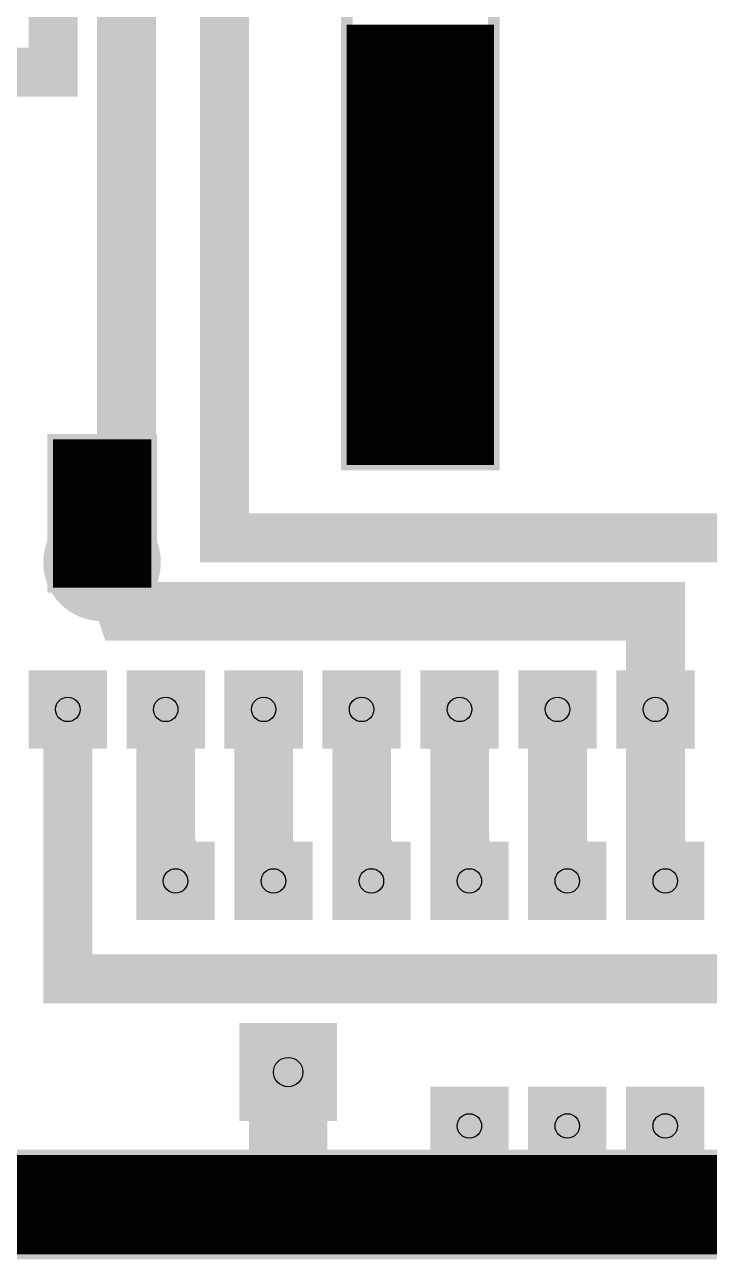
# Model space of a CAD drawing. Extents: x -1.81 to 0.88, y -1.38 to 1.44.
# Drawn here: x -0.679 to 0.02, y -1.378 to -0.118 of the extents above; entities that cross this region are included whole.
import ezdxf

# ---------------------------------------------------------------- set-up
doc = ezdxf.new("R2010")
doc.units = 0
doc.layers.get('0').update_dxf_attribs({"linetype": 'CONTINUOUS'})

# ---------------------------------------------------------------- blocks, each defined once
blk = doc.blocks.new('RPAD')
blk.add_trace([(-0.5, -0.5), (-0.5, 0.5), (0.5, -0.5), (0.5, 0.5)])
blk = doc.blocks.new('EPAD')
at = {"const_width": 0.5}
blk.add_lwpolyline([(-0.25, 0, 1), (0.25, 0, 1)], format="xyb", close=True, dxfattribs=at)

msp = doc.modelspace()

# ---------------------------------------------------------------- linework, layer by layer
for points, const_width in [([(0.375, -0.692), (0.175, -0.692), (0.125, -0.642), (-0.475, -0.642), (-0.475, -0.492), (-0.475, -0.467), (-0.475, 0.757), (-0.475, 0.857), (-0.475, 0.919), (-0.412, 0.919), (-0.375, 0.919), (-0.325, 0.919), (0.125, 0.919), (0.212, 1.007), (0.425, 1.007), (0.425, 1.032), (0.425, 1.107)], 0.05), ([(-0.35, -0.567), (-0.35, 0.832), (-0.2, 0.832), (-0.2, -0.567), (-0.35, -0.567)], 0.012), ([(-0.775, 0.457), (-0.6, 0.457), (-0.575, 0.457), (-0.575, -0.367), (-0.575, -0.542), (-0.575, -0.567), (-0.6, -0.642), (-0.575, -0.717), (-0.035, -0.717), (-0.035, -0.817)], 0.06), ([(-0.975, -0.167), (-0.875, -0.167), (-0.825, -0.167), (-0.65, -0.167), (-0.65, 0.103), (-0.675, 0.103)], 0.05), ([(-0.65, -0.692), (-0.65, -0.542), (-0.55, -0.542), (-0.55, -0.692), (-0.65, -0.692)], 0.012), ([(-0.6, -0.667), (-0.6, -0.667)], 0.05), ([(-0.635, -0.817), (-0.635, -0.857), (-0.635, -1.092), (0.275, -1.092), (0.4, -1.092), (0.475, -1.092), (0.575, -1.092)], 0.05), ([(-0.535, -0.817), (-0.535, -0.952), (-0.525, -0.992)], 0.06), ([(-0.435, -0.817), (-0.435, -0.952), (-0.425, -0.992)], 0.06), ([(-0.335, -0.817), (-0.335, -0.952), (-0.325, -0.992)], 0.06), ([(-0.235, -0.817), (-0.235, -0.952), (-0.225, -0.992)], 0.06), ([(-0.135, -0.817), (-0.135, -0.952), (-0.125, -0.992)], 0.06), ([(-0.035, -0.817), (-0.035, -0.952), (-0.025, -0.992)], 0.06), ([(-0.41, -1.187), (-0.41, -1.292)], 0.08), ([(-1.8, -1.372), (-1.8, -1.272), (0.875, -1.272), (0.875, -1.372), (-1.8, -1.372)], 0.012)]:
    msp.add_lwpolyline(points, dxfattribs=dict(const_width=const_width))
for points in [[(-0.35, -0.119), (-0.2, -0.119)], [(-0.35, -0.12), (-0.2, -0.12)], [(-0.35, -0.121), (-0.2, -0.121)], [(-0.35, -0.122), (-0.2, -0.122)], [(-0.35, -0.123), (-0.2, -0.123)], [(-0.35, -0.124), (-0.2, -0.124)], [(-0.35, -0.125), (-0.2, -0.125)], [(-0.35, -0.126), (-0.2, -0.126)], [(-0.35, -0.127), (-0.2, -0.127)], [(-0.35, -0.128), (-0.2, -0.128)], [(-0.35, -0.129), (-0.2, -0.129)], [(-0.35, -0.13), (-0.2, -0.13)], [(-0.35, -0.131), (-0.2, -0.131)], [(-0.35, -0.132), (-0.2, -0.132)], [(-0.35, -0.133), (-0.2, -0.133)], [(-0.35, -0.134), (-0.2, -0.134)], [(-0.35, -0.135), (-0.2, -0.135)], [(-0.35, -0.136), (-0.2, -0.136)], [(-0.35, -0.137), (-0.2, -0.137)], [(-0.35, -0.138), (-0.2, -0.138)], [(-0.35, -0.139), (-0.2, -0.139)], [(-0.35, -0.14), (-0.2, -0.14)], [(-0.35, -0.141), (-0.2, -0.141)], [(-0.35, -0.142), (-0.2, -0.142)], [(-0.35, -0.143), (-0.2, -0.143)], [(-0.35, -0.144), (-0.2, -0.144)], [(-0.35, -0.145), (-0.2, -0.145)], [(-0.35, -0.146), (-0.2, -0.146)], [(-0.35, -0.147), (-0.2, -0.147)], [(-0.35, -0.148), (-0.2, -0.148)], [(-0.35, -0.149), (-0.2, -0.149)], [(-0.35, -0.15), (-0.2, -0.15)], [(-0.35, -0.151), (-0.2, -0.151)], [(-0.35, -0.152), (-0.2, -0.152)], [(-0.35, -0.153), (-0.2, -0.153)], [(-0.35, -0.154), (-0.2, -0.154)], [(-0.35, -0.155), (-0.2, -0.155)], [(-0.35, -0.156), (-0.2, -0.156)], [(-0.35, -0.157), (-0.2, -0.157)], [(-0.35, -0.158), (-0.2, -0.158)], [(-0.35, -0.159), (-0.2, -0.159)], [(-0.35, -0.16), (-0.2, -0.16)], [(-0.35, -0.161), (-0.2, -0.161)], [(-0.35, -0.162), (-0.2, -0.162)], [(-0.35, -0.163), (-0.2, -0.163)], [(-0.35, -0.164), (-0.2, -0.164)], [(-0.35, -0.165), (-0.2, -0.165)], [(-0.35, -0.166), (-0.2, -0.166)], [(-0.35, -0.167), (-0.2, -0.167)], [(-0.35, -0.168), (-0.2, -0.168)], [(-0.35, -0.169), (-0.2, -0.169)], [(-0.35, -0.17), (-0.2, -0.17)], [(-0.35, -0.171), (-0.2, -0.171)], [(-0.35, -0.172), (-0.2, -0.172)], [(-0.35, -0.173), (-0.2, -0.173)], [(-0.35, -0.174), (-0.2, -0.174)], [(-0.35, -0.175), (-0.2, -0.175)], [(-0.35, -0.176), (-0.2, -0.176)], [(-0.35, -0.177), (-0.2, -0.177)], [(-0.35, -0.178), (-0.2, -0.178)], [(-0.35, -0.179), (-0.2, -0.179)], [(-0.35, -0.18), (-0.2, -0.18)], [(-0.35, -0.181), (-0.2, -0.181)], [(-0.35, -0.182), (-0.2, -0.182)], [(-0.35, -0.183), (-0.2, -0.183)], [(-0.35, -0.184), (-0.2, -0.184)], [(-0.35, -0.185), (-0.2, -0.185)], [(-0.35, -0.186), (-0.2, -0.186)], [(-0.35, -0.187), (-0.2, -0.187)], [(-0.35, -0.188), (-0.2, -0.188)], [(-0.35, -0.189), (-0.2, -0.189)], [(-0.35, -0.19), (-0.2, -0.19)], [(-0.35, -0.191), (-0.2, -0.191)], [(-0.35, -0.192), (-0.2, -0.192)], [(-0.35, -0.193), (-0.2, -0.193)], [(-0.35, -0.194), (-0.2, -0.194)], [(-0.35, -0.195), (-0.2, -0.195)], [(-0.35, -0.196), (-0.2, -0.196)], [(-0.35, -0.197), (-0.2, -0.197)], [(-0.35, -0.198), (-0.2, -0.198)], [(-0.35, -0.199), (-0.2, -0.199)], [(-0.35, -0.2), (-0.2, -0.2)], [(-0.35, -0.201), (-0.2, -0.201)], [(-0.35, -0.202), (-0.2, -0.202)], [(-0.35, -0.203), (-0.2, -0.203)], [(-0.35, -0.204), (-0.2, -0.204)], [(-0.35, -0.205), (-0.2, -0.205)], [(-0.35, -0.206), (-0.2, -0.206)], [(-0.35, -0.207), (-0.2, -0.207)], [(-0.35, -0.208), (-0.2, -0.208)], [(-0.35, -0.209), (-0.2, -0.209)], [(-0.35, -0.21), (-0.2, -0.21)], [(-0.35, -0.211), (-0.2, -0.211)], [(-0.35, -0.212), (-0.2, -0.212)], [(-0.35, -0.213), (-0.2, -0.213)], [(-0.35, -0.214), (-0.2, -0.214)], [(-0.35, -0.215), (-0.2, -0.215)], [(-0.35, -0.216), (-0.2, -0.216)], [(-0.35, -0.217), (-0.2, -0.217)], [(-0.35, -0.218), (-0.2, -0.218)], [(-0.35, -0.219), (-0.2, -0.219)], [(-0.35, -0.22), (-0.2, -0.22)], [(-0.35, -0.221), (-0.2, -0.221)], [(-0.35, -0.222), (-0.2, -0.222)], [(-0.35, -0.223), (-0.2, -0.223)], [(-0.35, -0.224), (-0.2, -0.224)], [(-0.35, -0.225), (-0.2, -0.225)], [(-0.35, -0.226), (-0.2, -0.226)], [(-0.35, -0.227), (-0.2, -0.227)], [(-0.35, -0.228), (-0.2, -0.228)], [(-0.35, -0.229), (-0.2, -0.229)], [(-0.35, -0.23), (-0.2, -0.23)], [(-0.35, -0.231), (-0.2, -0.231)], [(-0.35, -0.232), (-0.2, -0.232)], [(-0.35, -0.233), (-0.2, -0.233)], [(-0.35, -0.234), (-0.2, -0.234)], [(-0.35, -0.235), (-0.2, -0.235)], [(-0.35, -0.236), (-0.2, -0.236)], [(-0.35, -0.237), (-0.2, -0.237)], [(-0.35, -0.238), (-0.2, -0.238)], [(-0.35, -0.239), (-0.2, -0.239)], [(-0.35, -0.24), (-0.2, -0.24)], [(-0.35, -0.241), (-0.2, -0.241)], [(-0.35, -0.242), (-0.2, -0.242)], [(-0.35, -0.243), (-0.2, -0.243)], [(-0.35, -0.244), (-0.2, -0.244)], [(-0.35, -0.245), (-0.2, -0.245)], [(-0.35, -0.246), (-0.2, -0.246)], [(-0.35, -0.247), (-0.2, -0.247)], [(-0.35, -0.248), (-0.2, -0.248)], [(-0.35, -0.249), (-0.2, -0.249)], [(-0.35, -0.25), (-0.2, -0.25)], [(-0.35, -0.251), (-0.2, -0.251)], [(-0.35, -0.252), (-0.2, -0.252)], [(-0.35, -0.253), (-0.2, -0.253)], [(-0.35, -0.254), (-0.2, -0.254)], [(-0.35, -0.255), (-0.2, -0.255)], [(-0.35, -0.256), (-0.2, -0.256)], [(-0.35, -0.257), (-0.2, -0.257)], [(-0.35, -0.258), (-0.2, -0.258)], [(-0.35, -0.259), (-0.2, -0.259)], [(-0.35, -0.26), (-0.2, -0.26)], [(-0.35, -0.261), (-0.2, -0.261)], [(-0.35, -0.262), (-0.2, -0.262)], [(-0.35, -0.263), (-0.2, -0.263)], [(-0.35, -0.264), (-0.2, -0.264)], [(-0.35, -0.265), (-0.2, -0.265)], [(-0.35, -0.266), (-0.2, -0.266)], [(-0.35, -0.267), (-0.2, -0.267)], [(-0.35, -0.268), (-0.2, -0.268)], [(-0.35, -0.269), (-0.2, -0.269)], [(-0.35, -0.27), (-0.2, -0.27)], [(-0.35, -0.271), (-0.2, -0.271)], [(-0.35, -0.272), (-0.2, -0.272)], [(-0.35, -0.273), (-0.2, -0.273)], [(-0.35, -0.274), (-0.2, -0.274)], [(-0.35, -0.275), (-0.2, -0.275)], [(-0.35, -0.276), (-0.2, -0.276)], [(-0.35, -0.277), (-0.2, -0.277)], [(-0.35, -0.278), (-0.2, -0.278)], [(-0.35, -0.279), (-0.2, -0.279)], [(-0.35, -0.28), (-0.2, -0.28)], [(-0.35, -0.281), (-0.2, -0.281)], [(-0.35, -0.282), (-0.2, -0.282)], [(-0.35, -0.283), (-0.2, -0.283)], [(-0.35, -0.284), (-0.2, -0.284)], [(-0.35, -0.285), (-0.2, -0.285)], [(-0.35, -0.286), (-0.2, -0.286)], [(-0.35, -0.287), (-0.2, -0.287)], [(-0.35, -0.288), (-0.2, -0.288)], [(-0.35, -0.289), (-0.2, -0.289)], [(-0.35, -0.29), (-0.2, -0.29)], [(-0.35, -0.291), (-0.2, -0.291)], [(-0.35, -0.292), (-0.2, -0.292)], [(-0.35, -0.293), (-0.2, -0.293)], [(-0.35, -0.294), (-0.2, -0.294)], [(-0.35, -0.295), (-0.2, -0.295)], [(-0.35, -0.296), (-0.2, -0.296)], [(-0.35, -0.297), (-0.2, -0.297)], [(-0.35, -0.298), (-0.2, -0.298)], [(-0.35, -0.299), (-0.2, -0.299)], [(-0.35, -0.3), (-0.2, -0.3)], [(-0.35, -0.301), (-0.2, -0.301)], [(-0.35, -0.302), (-0.2, -0.302)], [(-0.35, -0.303), (-0.2, -0.303)], [(-0.35, -0.304), (-0.2, -0.304)], [(-0.35, -0.305), (-0.2, -0.305)], [(-0.35, -0.306), (-0.2, -0.306)], [(-0.35, -0.307), (-0.2, -0.307)], [(-0.35, -0.308), (-0.2, -0.308)], [(-0.35, -0.309), (-0.2, -0.309)], [(-0.35, -0.31), (-0.2, -0.31)], [(-0.35, -0.311), (-0.2, -0.311)], [(-0.35, -0.312), (-0.2, -0.312)], [(-0.35, -0.313), (-0.2, -0.313)], [(-0.35, -0.314), (-0.2, -0.314)], [(-0.35, -0.315), (-0.2, -0.315)], [(-0.35, -0.316), (-0.2, -0.316)], [(-0.35, -0.317), (-0.2, -0.317)], [(-0.35, -0.318), (-0.2, -0.318)], [(-0.35, -0.319), (-0.2, -0.319)], [(-0.35, -0.32), (-0.2, -0.32)], [(-0.35, -0.321), (-0.2, -0.321)], [(-0.35, -0.322), (-0.2, -0.322)], [(-0.35, -0.323), (-0.2, -0.323)], [(-0.35, -0.324), (-0.2, -0.324)], [(-0.35, -0.325), (-0.2, -0.325)], [(-0.35, -0.326), (-0.2, -0.326)], [(-0.35, -0.327), (-0.2, -0.327)], [(-0.35, -0.328), (-0.2, -0.328)], [(-0.35, -0.329), (-0.2, -0.329)], [(-0.35, -0.33), (-0.2, -0.33)], [(-0.35, -0.331), (-0.2, -0.331)], [(-0.35, -0.332), (-0.2, -0.332)], [(-0.35, -0.333), (-0.2, -0.333)], [(-0.35, -0.334), (-0.2, -0.334)], [(-0.35, -0.335), (-0.2, -0.335)], [(-0.35, -0.336), (-0.2, -0.336)], [(-0.35, -0.337), (-0.2, -0.337)], [(-0.35, -0.338), (-0.2, -0.338)], [(-0.35, -0.339), (-0.2, -0.339)], [(-0.35, -0.34), (-0.2, -0.34)], [(-0.35, -0.341), (-0.2, -0.341)], [(-0.35, -0.342), (-0.2, -0.342)], [(-0.35, -0.343), (-0.2, -0.343)], [(-0.35, -0.344), (-0.2, -0.344)], [(-0.35, -0.345), (-0.2, -0.345)], [(-0.35, -0.346), (-0.2, -0.346)], [(-0.35, -0.347), (-0.2, -0.347)], [(-0.35, -0.348), (-0.2, -0.348)], [(-0.35, -0.349), (-0.2, -0.349)], [(-0.35, -0.35), (-0.2, -0.35)], [(-0.35, -0.351), (-0.2, -0.351)], [(-0.35, -0.352), (-0.2, -0.352)], [(-0.35, -0.353), (-0.2, -0.353)], [(-0.35, -0.354), (-0.2, -0.354)], [(-0.35, -0.355), (-0.2, -0.355)], [(-0.35, -0.356), (-0.2, -0.356)], [(-0.35, -0.357), (-0.2, -0.357)], [(-0.35, -0.358), (-0.2, -0.358)], [(-0.35, -0.359), (-0.2, -0.359)], [(-0.35, -0.36), (-0.2, -0.36)], [(-0.35, -0.361), (-0.2, -0.361)], [(-0.35, -0.362), (-0.2, -0.362)], [(-0.35, -0.363), (-0.2, -0.363)], [(-0.35, -0.364), (-0.2, -0.364)], [(-0.35, -0.365), (-0.2, -0.365)], [(-0.35, -0.366), (-0.2, -0.366)], [(-0.35, -0.367), (-0.2, -0.367)], [(-0.35, -0.368), (-0.2, -0.368)], [(-0.35, -0.369), (-0.2, -0.369)], [(-0.35, -0.37), (-0.2, -0.37)], [(-0.35, -0.371), (-0.2, -0.371)], [(-0.35, -0.372), (-0.2, -0.372)], [(-0.35, -0.373), (-0.2, -0.373)], [(-0.35, -0.374), (-0.2, -0.374)], [(-0.35, -0.375), (-0.2, -0.375)], [(-0.35, -0.376), (-0.2, -0.376)], [(-0.35, -0.377), (-0.2, -0.377)], [(-0.35, -0.378), (-0.2, -0.378)], [(-0.35, -0.379), (-0.2, -0.379)], [(-0.35, -0.38), (-0.2, -0.38)], [(-0.35, -0.381), (-0.2, -0.381)], [(-0.35, -0.382), (-0.2, -0.382)], [(-0.35, -0.383), (-0.2, -0.383)], [(-0.35, -0.384), (-0.2, -0.384)], [(-0.35, -0.385), (-0.2, -0.385)], [(-0.35, -0.386), (-0.2, -0.386)], [(-0.35, -0.387), (-0.2, -0.387)], [(-0.35, -0.388), (-0.2, -0.388)], [(-0.35, -0.389), (-0.2, -0.389)], [(-0.35, -0.39), (-0.2, -0.39)], [(-0.35, -0.391), (-0.2, -0.391)], [(-0.35, -0.392), (-0.2, -0.392)], [(-0.35, -0.393), (-0.2, -0.393)], [(-0.35, -0.394), (-0.2, -0.394)], [(-0.35, -0.395), (-0.2, -0.395)], [(-0.35, -0.396), (-0.2, -0.396)], [(-0.35, -0.397), (-0.2, -0.397)], [(-0.35, -0.398), (-0.2, -0.398)], [(-0.35, -0.399), (-0.2, -0.399)], [(-0.35, -0.4), (-0.2, -0.4)], [(-0.35, -0.401), (-0.2, -0.401)], [(-0.35, -0.402), (-0.2, -0.402)], [(-0.35, -0.403), (-0.2, -0.403)], [(-0.35, -0.404), (-0.2, -0.404)], [(-0.35, -0.405), (-0.2, -0.405)], [(-0.35, -0.406), (-0.2, -0.406)], [(-0.35, -0.407), (-0.2, -0.407)], [(-0.35, -0.408), (-0.2, -0.408)], [(-0.35, -0.409), (-0.2, -0.409)], [(-0.35, -0.41), (-0.2, -0.41)], [(-0.35, -0.411), (-0.2, -0.411)], [(-0.35, -0.412), (-0.2, -0.412)], [(-0.35, -0.413), (-0.2, -0.413)], [(-0.35, -0.414), (-0.2, -0.414)], [(-0.35, -0.415), (-0.2, -0.415)], [(-0.35, -0.416), (-0.2, -0.416)], [(-0.35, -0.417), (-0.2, -0.417)], [(-0.35, -0.418), (-0.2, -0.418)], [(-0.35, -0.419), (-0.2, -0.419)], [(-0.35, -0.42), (-0.2, -0.42)], [(-0.35, -0.421), (-0.2, -0.421)], [(-0.35, -0.422), (-0.2, -0.422)], [(-0.35, -0.423), (-0.2, -0.423)], [(-0.35, -0.424), (-0.2, -0.424)], [(-0.35, -0.425), (-0.2, -0.425)], [(-0.35, -0.426), (-0.2, -0.426)], [(-0.35, -0.427), (-0.2, -0.427)], [(-0.35, -0.428), (-0.2, -0.428)], [(-0.35, -0.429), (-0.2, -0.429)], [(-0.35, -0.43), (-0.2, -0.43)], [(-0.35, -0.431), (-0.2, -0.431)], [(-0.35, -0.432), (-0.2, -0.432)], [(-0.35, -0.433), (-0.2, -0.433)], [(-0.35, -0.434), (-0.2, -0.434)], [(-0.35, -0.435), (-0.2, -0.435)], [(-0.35, -0.436), (-0.2, -0.436)], [(-0.35, -0.437), (-0.2, -0.437)], [(-0.35, -0.438), (-0.2, -0.438)], [(-0.35, -0.439), (-0.2, -0.439)], [(-0.35, -0.44), (-0.2, -0.44)], [(-0.35, -0.441), (-0.2, -0.441)], [(-0.35, -0.442), (-0.2, -0.442)], [(-0.35, -0.443), (-0.2, -0.443)], [(-0.35, -0.444), (-0.2, -0.444)], [(-0.35, -0.445), (-0.2, -0.445)], [(-0.35, -0.446), (-0.2, -0.446)], [(-0.35, -0.447), (-0.2, -0.447)], [(-0.35, -0.448), (-0.2, -0.448)], [(-0.35, -0.449), (-0.2, -0.449)], [(-0.35, -0.45), (-0.2, -0.45)], [(-0.35, -0.451), (-0.2, -0.451)], [(-0.35, -0.452), (-0.2, -0.452)], [(-0.35, -0.453), (-0.2, -0.453)], [(-0.35, -0.454), (-0.2, -0.454)], [(-0.35, -0.455), (-0.2, -0.455)], [(-0.35, -0.456), (-0.2, -0.456)], [(-0.35, -0.457), (-0.2, -0.457)], [(-0.35, -0.458), (-0.2, -0.458)], [(-0.35, -0.459), (-0.2, -0.459)], [(-0.35, -0.46), (-0.2, -0.46)], [(-0.35, -0.461), (-0.2, -0.461)], [(-0.35, -0.462), (-0.2, -0.462)], [(-0.35, -0.463), (-0.2, -0.463)], [(-0.35, -0.464), (-0.2, -0.464)], [(-0.35, -0.465), (-0.2, -0.465)], [(-0.35, -0.466), (-0.2, -0.466)], [(-0.35, -0.467), (-0.2, -0.467)], [(-0.35, -0.468), (-0.2, -0.468)], [(-0.35, -0.469), (-0.2, -0.469)], [(-0.35, -0.47), (-0.2, -0.47)], [(-0.35, -0.471), (-0.2, -0.471)], [(-0.35, -0.472), (-0.2, -0.472)], [(-0.35, -0.473), (-0.2, -0.473)], [(-0.35, -0.474), (-0.2, -0.474)], [(-0.35, -0.475), (-0.2, -0.475)], [(-0.35, -0.476), (-0.2, -0.476)], [(-0.35, -0.477), (-0.2, -0.477)], [(-0.35, -0.478), (-0.2, -0.478)], [(-0.35, -0.479), (-0.2, -0.479)], [(-0.35, -0.48), (-0.2, -0.48)], [(-0.35, -0.481), (-0.2, -0.481)], [(-0.35, -0.482), (-0.2, -0.482)], [(-0.35, -0.483), (-0.2, -0.483)], [(-0.35, -0.484), (-0.2, -0.484)], [(-0.35, -0.485), (-0.2, -0.485)], [(-0.35, -0.486), (-0.2, -0.486)], [(-0.35, -0.487), (-0.2, -0.487)], [(-0.35, -0.488), (-0.2, -0.488)], [(-0.35, -0.489), (-0.2, -0.489)], [(-0.35, -0.49), (-0.2, -0.49)], [(-0.35, -0.491), (-0.2, -0.491)], [(-0.35, -0.492), (-0.2, -0.492)], [(-0.35, -0.493), (-0.2, -0.493)], [(-0.35, -0.494), (-0.2, -0.494)], [(-0.35, -0.495), (-0.2, -0.495)], [(-0.35, -0.496), (-0.2, -0.496)], [(-0.35, -0.497), (-0.2, -0.497)], [(-0.35, -0.498), (-0.2, -0.498)], [(-0.35, -0.499), (-0.2, -0.499)], [(-0.35, -0.5), (-0.2, -0.5)], [(-0.35, -0.501), (-0.2, -0.501)], [(-0.35, -0.502), (-0.2, -0.502)], [(-0.35, -0.503), (-0.2, -0.503)], [(-0.35, -0.504), (-0.2, -0.504)], [(-0.35, -0.505), (-0.2, -0.505)], [(-0.35, -0.506), (-0.2, -0.506)], [(-0.35, -0.507), (-0.2, -0.507)], [(-0.35, -0.508), (-0.2, -0.508)], [(-0.35, -0.509), (-0.2, -0.509)], [(-0.35, -0.51), (-0.2, -0.51)], [(-0.35, -0.511), (-0.2, -0.511)], [(-0.35, -0.512), (-0.2, -0.512)], [(-0.35, -0.513), (-0.2, -0.513)], [(-0.35, -0.514), (-0.2, -0.514)], [(-0.35, -0.515), (-0.2, -0.515)], [(-0.35, -0.516), (-0.2, -0.516)], [(-0.35, -0.517), (-0.2, -0.517)], [(-0.35, -0.518), (-0.2, -0.518)], [(-0.35, -0.519), (-0.2, -0.519)], [(-0.35, -0.52), (-0.2, -0.52)], [(-0.35, -0.521), (-0.2, -0.521)], [(-0.35, -0.522), (-0.2, -0.522)], [(-0.35, -0.523), (-0.2, -0.523)], [(-0.35, -0.524), (-0.2, -0.524)], [(-0.35, -0.525), (-0.2, -0.525)], [(-0.35, -0.526), (-0.2, -0.526)], [(-0.35, -0.527), (-0.2, -0.527)], [(-0.35, -0.528), (-0.2, -0.528)], [(-0.35, -0.529), (-0.2, -0.529)], [(-0.35, -0.53), (-0.2, -0.53)], [(-0.35, -0.531), (-0.2, -0.531)], [(-0.35, -0.532), (-0.2, -0.532)], [(-0.35, -0.533), (-0.2, -0.533)], [(-0.35, -0.534), (-0.2, -0.534)], [(-0.35, -0.535), (-0.2, -0.535)], [(-0.35, -0.536), (-0.2, -0.536)], [(-0.35, -0.537), (-0.2, -0.537)], [(-0.35, -0.538), (-0.2, -0.538)], [(-0.35, -0.539), (-0.2, -0.539)], [(-0.35, -0.54), (-0.2, -0.54)], [(-0.35, -0.541), (-0.2, -0.541)], [(-0.65, -0.542), (-0.55, -0.542)], [(-0.65, -0.543), (-0.55, -0.543)], [(-0.65, -0.544), (-0.55, -0.544)], [(-0.65, -0.545), (-0.55, -0.545)], [(-0.65, -0.546), (-0.55, -0.546)], [(-0.65, -0.547), (-0.55, -0.547)], [(-0.65, -0.548), (-0.55, -0.548)], [(-0.65, -0.549), (-0.55, -0.549)], [(-0.65, -0.55), (-0.55, -0.55)], [(-0.65, -0.551), (-0.55, -0.551)], [(-0.65, -0.552), (-0.55, -0.552)], [(-0.65, -0.553), (-0.55, -0.553)], [(-0.65, -0.554), (-0.55, -0.554)], [(-0.35, -0.542), (-0.2, -0.542)], [(-0.35, -0.543), (-0.2, -0.543)], [(-0.35, -0.544), (-0.2, -0.544)], [(-0.35, -0.545), (-0.2, -0.545)], [(-0.35, -0.546), (-0.2, -0.546)], [(-0.35, -0.547), (-0.2, -0.547)], [(-0.35, -0.548), (-0.2, -0.548)], [(-0.35, -0.549), (-0.2, -0.549)], [(-0.35, -0.55), (-0.2, -0.55)], [(-0.35, -0.551), (-0.2, -0.551)], [(-0.35, -0.552), (-0.2, -0.552)], [(-0.35, -0.553), (-0.2, -0.553)], [(-0.35, -0.554), (-0.2, -0.554)], [(-0.65, -0.555), (-0.55, -0.555)], [(-0.65, -0.556), (-0.55, -0.556)], [(-0.65, -0.557), (-0.55, -0.557)], [(-0.65, -0.558), (-0.55, -0.558)], [(-0.65, -0.559), (-0.55, -0.559)], [(-0.65, -0.56), (-0.55, -0.56)], [(-0.65, -0.561), (-0.55, -0.561)], [(-0.65, -0.562), (-0.55, -0.562)], [(-0.65, -0.563), (-0.55, -0.563)], [(-0.65, -0.564), (-0.55, -0.564)], [(-0.65, -0.565), (-0.55, -0.565)], [(-0.65, -0.566), (-0.55, -0.566)], [(-0.35, -0.555), (-0.2, -0.555)], [(-0.35, -0.556), (-0.2, -0.556)], [(-0.35, -0.557), (-0.2, -0.557)], [(-0.35, -0.558), (-0.2, -0.558)], [(-0.35, -0.559), (-0.2, -0.559)], [(-0.35, -0.56), (-0.2, -0.56)], [(-0.35, -0.561), (-0.2, -0.561)], [(-0.35, -0.562), (-0.2, -0.562)], [(-0.35, -0.563), (-0.2, -0.563)], [(-0.35, -0.564), (-0.2, -0.564)], [(-0.35, -0.565), (-0.2, -0.565)], [(-0.35, -0.566), (-0.2, -0.566)], [(-0.65, -0.567), (-0.55, -0.567)], [(-0.65, -0.568), (-0.55, -0.568)], [(-0.65, -0.569), (-0.55, -0.569)], [(-0.65, -0.57), (-0.55, -0.57)], [(-0.65, -0.571), (-0.55, -0.571)], [(-0.65, -0.572), (-0.55, -0.572)], [(-0.65, -0.573), (-0.55, -0.573)], [(-0.65, -0.574), (-0.55, -0.574)], [(-0.65, -0.575), (-0.55, -0.575)], [(-0.65, -0.576), (-0.55, -0.576)], [(-0.65, -0.577), (-0.55, -0.577)], [(-0.65, -0.578), (-0.55, -0.578)], [(-0.65, -0.579), (-0.55, -0.579)], [(-0.35, -0.567), (-0.2, -0.567)], [(-0.65, -0.58), (-0.55, -0.58)], [(-0.65, -0.581), (-0.55, -0.581)], [(-0.65, -0.582), (-0.55, -0.582)], [(-0.65, -0.583), (-0.55, -0.583)], [(-0.65, -0.584), (-0.55, -0.584)], [(-0.65, -0.585), (-0.55, -0.585)], [(-0.65, -0.586), (-0.55, -0.586)], [(-0.65, -0.587), (-0.55, -0.587)], [(-0.65, -0.588), (-0.55, -0.588)], [(-0.65, -0.589), (-0.55, -0.589)], [(-0.65, -0.59), (-0.55, -0.59)], [(-0.65, -0.591), (-0.55, -0.591)], [(-0.65, -0.592), (-0.55, -0.592)], [(-0.65, -0.593), (-0.55, -0.593)], [(-0.65, -0.594), (-0.55, -0.594)], [(-0.65, -0.595), (-0.55, -0.595)], [(-0.65, -0.596), (-0.55, -0.596)], [(-0.65, -0.597), (-0.55, -0.597)], [(-0.65, -0.598), (-0.55, -0.598)], [(-0.65, -0.599), (-0.55, -0.599)], [(-0.65, -0.6), (-0.55, -0.6)], [(-0.65, -0.601), (-0.55, -0.601)], [(-0.65, -0.602), (-0.55, -0.602)], [(-0.65, -0.603), (-0.55, -0.603)], [(-0.65, -0.604), (-0.55, -0.604)], [(-0.65, -0.605), (-0.55, -0.605)], [(-0.65, -0.606), (-0.55, -0.606)], [(-0.65, -0.607), (-0.55, -0.607)], [(-0.65, -0.608), (-0.55, -0.608)], [(-0.65, -0.609), (-0.55, -0.609)], [(-0.65, -0.61), (-0.55, -0.61)], [(-0.65, -0.611), (-0.55, -0.611)], [(-0.65, -0.612), (-0.55, -0.612)], [(-0.65, -0.613), (-0.55, -0.613)], [(-0.65, -0.614), (-0.55, -0.614)], [(-0.65, -0.615), (-0.55, -0.615)], [(-0.65, -0.616), (-0.55, -0.616)], [(-0.65, -0.617), (-0.55, -0.617)], [(-0.65, -0.618), (-0.55, -0.618)], [(-0.65, -0.619), (-0.55, -0.619)], [(-0.65, -0.62), (-0.55, -0.62)], [(-0.65, -0.621), (-0.55, -0.621)], [(-0.65, -0.622), (-0.55, -0.622)], [(-0.65, -0.623), (-0.55, -0.623)], [(-0.65, -0.624), (-0.55, -0.624)], [(-0.65, -0.625), (-0.55, -0.625)], [(-0.65, -0.626), (-0.55, -0.626)], [(-0.65, -0.627), (-0.55, -0.627)], [(-0.65, -0.628), (-0.55, -0.628)], [(-0.65, -0.629), (-0.55, -0.629)], [(-0.65, -0.63), (-0.55, -0.63)], [(-0.65, -0.631), (-0.55, -0.631)], [(-0.65, -0.632), (-0.55, -0.632)], [(-0.65, -0.633), (-0.55, -0.633)], [(-0.65, -0.634), (-0.55, -0.634)], [(-0.65, -0.635), (-0.55, -0.635)], [(-0.65, -0.636), (-0.55, -0.636)], [(-0.65, -0.637), (-0.55, -0.637)], [(-0.65, -0.638), (-0.55, -0.638)], [(-0.65, -0.639), (-0.55, -0.639)], [(-0.65, -0.64), (-0.55, -0.64)], [(-0.65, -0.641), (-0.55, -0.641)], [(-0.65, -0.642), (-0.55, -0.642)], [(-0.65, -0.643), (-0.55, -0.643)], [(-0.65, -0.644), (-0.55, -0.644)], [(-0.65, -0.645), (-0.55, -0.645)], [(-0.65, -0.646), (-0.55, -0.646)], [(-0.65, -0.647), (-0.55, -0.647)], [(-0.65, -0.648), (-0.55, -0.648)], [(-0.65, -0.649), (-0.55, -0.649)], [(-0.65, -0.65), (-0.55, -0.65)], [(-0.65, -0.651), (-0.55, -0.651)], [(-0.65, -0.652), (-0.55, -0.652)], [(-0.65, -0.653), (-0.55, -0.653)], [(-0.65, -0.654), (-0.55, -0.654)], [(-0.65, -0.655), (-0.55, -0.655)], [(-0.65, -0.656), (-0.55, -0.656)], [(-0.65, -0.657), (-0.55, -0.657)], [(-0.65, -0.658), (-0.55, -0.658)], [(-0.65, -0.659), (-0.55, -0.659)], [(-0.65, -0.66), (-0.55, -0.66)], [(-0.65, -0.661), (-0.55, -0.661)], [(-0.65, -0.662), (-0.55, -0.662)], [(-0.65, -0.663), (-0.55, -0.663)], [(-0.65, -0.664), (-0.55, -0.664)], [(-0.65, -0.665), (-0.55, -0.665)], [(-0.65, -0.666), (-0.55, -0.666)], [(-0.65, -0.667), (-0.55, -0.667)], [(-0.65, -0.668), (-0.55, -0.668)], [(-0.65, -0.669), (-0.55, -0.669)], [(-0.65, -0.67), (-0.55, -0.67)], [(-0.65, -0.671), (-0.55, -0.671)], [(-0.65, -0.672), (-0.55, -0.672)], [(-0.65, -0.673), (-0.55, -0.673)], [(-0.65, -0.674), (-0.55, -0.674)], [(-0.65, -0.675), (-0.55, -0.675)], [(-0.65, -0.676), (-0.55, -0.676)], [(-0.65, -0.677), (-0.55, -0.677)], [(-0.65, -0.678), (-0.55, -0.678)], [(-0.65, -0.679), (-0.55, -0.679)], [(-0.65, -0.68), (-0.55, -0.68)], [(-0.65, -0.681), (-0.55, -0.681)], [(-0.65, -0.682), (-0.55, -0.682)], [(-0.65, -0.683), (-0.55, -0.683)], [(-0.65, -0.684), (-0.55, -0.684)], [(-0.65, -0.685), (-0.55, -0.685)], [(-0.65, -0.686), (-0.55, -0.686)], [(-0.65, -0.687), (-0.55, -0.687)], [(-0.65, -0.688), (-0.55, -0.688)], [(-0.65, -0.689), (-0.55, -0.689)], [(-0.65, -0.69), (-0.55, -0.69)], [(-0.65, -0.691), (-0.55, -0.691)], [(-0.65, -0.692), (-0.55, -0.692)], [(-1.8, -1.272), (0.875, -1.272)], [(-1.8, -1.273), (0.875, -1.273)], [(-1.8, -1.274), (0.875, -1.274)], [(-1.8, -1.275), (0.875, -1.275)], [(-1.8, -1.276), (0.875, -1.276)], [(-1.8, -1.277), (0.875, -1.277)], [(-1.8, -1.278), (0.875, -1.278)], [(-1.8, -1.279), (0.875, -1.279)], [(-1.8, -1.28), (0.875, -1.28)], [(-1.8, -1.281), (0.875, -1.281)], [(-1.8, -1.282), (0.875, -1.282)], [(-1.8, -1.283), (0.875, -1.283)], [(-1.8, -1.284), (0.875, -1.284)], [(-1.8, -1.285), (0.875, -1.285)], [(-1.8, -1.286), (0.875, -1.286)], [(-1.8, -1.287), (0.875, -1.287)], [(-1.8, -1.288), (0.875, -1.288)], [(-1.8, -1.289), (0.875, -1.289)], [(-1.8, -1.29), (0.875, -1.29)], [(-1.8, -1.291), (0.875, -1.291)], [(-1.8, -1.292), (0.875, -1.292)], [(-1.8, -1.293), (0.875, -1.293)], [(-1.8, -1.294), (0.875, -1.294)], [(-1.8, -1.295), (0.875, -1.295)], [(-1.8, -1.296), (0.875, -1.296)], [(-1.8, -1.297), (0.875, -1.297)], [(-1.8, -1.298), (0.875, -1.298)], [(-1.8, -1.299), (0.875, -1.299)], [(-1.8, -1.3), (0.875, -1.3)], [(-1.8, -1.301), (0.875, -1.301)], [(-1.8, -1.302), (0.875, -1.302)], [(-1.8, -1.303), (0.875, -1.303)], [(-1.8, -1.304), (0.875, -1.304)], [(-1.8, -1.305), (0.875, -1.305)], [(-1.8, -1.306), (0.875, -1.306)], [(-1.8, -1.307), (0.875, -1.307)], [(-1.8, -1.308), (0.875, -1.308)], [(-1.8, -1.309), (0.875, -1.309)], [(-1.8, -1.31), (0.875, -1.31)], [(-1.8, -1.311), (0.875, -1.311)], [(-1.8, -1.312), (0.875, -1.312)], [(-1.8, -1.313), (0.875, -1.313)], [(-1.8, -1.314), (0.875, -1.314)], [(-1.8, -1.315), (0.875, -1.315)], [(-1.8, -1.316), (0.875, -1.316)], [(-1.8, -1.317), (0.875, -1.317)], [(-1.8, -1.318), (0.875, -1.318)], [(-1.8, -1.319), (0.875, -1.319)], [(-1.8, -1.32), (0.875, -1.32)], [(-1.8, -1.321), (0.875, -1.321)], [(-1.8, -1.322), (0.875, -1.322)], [(-1.8, -1.323), (0.875, -1.323)], [(-1.8, -1.324), (0.875, -1.324)], [(-1.8, -1.325), (0.875, -1.325)], [(-1.8, -1.326), (0.875, -1.326)], [(-1.8, -1.327), (0.875, -1.327)], [(-1.8, -1.328), (0.875, -1.328)], [(-1.8, -1.329), (0.875, -1.329)], [(-1.8, -1.33), (0.875, -1.33)], [(-1.8, -1.331), (0.875, -1.331)], [(-1.8, -1.332), (0.875, -1.332)], [(-1.8, -1.333), (0.875, -1.333)], [(-1.8, -1.334), (0.875, -1.334)], [(-1.8, -1.335), (0.875, -1.335)], [(-1.8, -1.336), (0.875, -1.336)], [(-1.8, -1.337), (0.875, -1.337)], [(-1.8, -1.338), (0.875, -1.338)], [(-1.8, -1.339), (0.875, -1.339)], [(-1.8, -1.34), (0.875, -1.34)], [(-1.8, -1.341), (0.875, -1.341)], [(-1.8, -1.342), (0.875, -1.342)], [(-1.8, -1.343), (0.875, -1.343)], [(-1.8, -1.344), (0.875, -1.344)], [(-1.8, -1.345), (0.875, -1.345)], [(-1.8, -1.346), (0.875, -1.346)], [(-1.8, -1.347), (0.875, -1.347)], [(-1.8, -1.348), (0.875, -1.348)], [(-1.8, -1.349), (0.875, -1.349)], [(-1.8, -1.35), (0.875, -1.35)], [(-1.8, -1.351), (0.875, -1.351)], [(-1.8, -1.352), (0.875, -1.352)], [(-1.8, -1.353), (0.875, -1.353)], [(-1.8, -1.354), (0.875, -1.354)], [(-1.8, -1.355), (0.875, -1.355)], [(-1.8, -1.356), (0.875, -1.356)], [(-1.8, -1.357), (0.875, -1.357)], [(-1.8, -1.358), (0.875, -1.358)], [(-1.8, -1.359), (0.875, -1.359)], [(-1.8, -1.36), (0.875, -1.36)], [(-1.8, -1.361), (0.875, -1.361)], [(-1.8, -1.362), (0.875, -1.362)], [(-1.8, -1.363), (0.875, -1.363)], [(-1.8, -1.364), (0.875, -1.364)], [(-1.8, -1.365), (0.875, -1.365)], [(-1.8, -1.366), (0.875, -1.366)], [(-1.8, -1.367), (0.875, -1.367)], [(-1.8, -1.368), (0.875, -1.368)], [(-1.8, -1.369), (0.875, -1.369)], [(-1.8, -1.37), (0.875, -1.37)], [(-1.8, -1.371), (0.875, -1.371)], [(-1.8, -1.372), (0.875, -1.372)]]:
    msp.add_lwpolyline(points)
for centre, radius in [((-0.6, -0.667), 0.015), ((-0.635, -0.817), 0.0125), ((-0.535, -0.817), 0.0125), ((-0.435, -0.817), 0.0125), ((-0.335, -0.817), 0.0125), ((-0.235, -0.817), 0.0125), ((-0.135, -0.817), 0.0125), ((-0.035, -0.817), 0.0125), ((-0.525, -0.992), 0.0125), ((-0.425, -0.992), 0.0125), ((-0.325, -0.992), 0.0125), ((-0.225, -0.992), 0.0125), ((-0.125, -0.992), 0.0125), ((-0.025, -0.992), 0.0125), ((-0.41, -1.187), 0.015), ((-0.225, -1.242), 0.0125), ((-0.125, -1.242), 0.0125), ((-0.025, -1.242), 0.0125)]:
    msp.add_circle(centre, radius)

# ---------------------------------------------------------------- block references
for name, p, xscale, yscale in [('EPAD', (-0.6, -0.667), 0.12, 0.12), ('RPAD', (-0.635, -0.817), 0.08, 0.08), ('RPAD', (-0.535, -0.817), 0.08, 0.08), ('RPAD', (-0.435, -0.817), 0.08, 0.08), ('RPAD', (-0.335, -0.817), 0.08, 0.08), ('RPAD', (-0.235, -0.817), 0.08, 0.08), ('RPAD', (-0.135, -0.817), 0.08, 0.08), ('RPAD', (-0.035, -0.817), 0.08, 0.08), ('RPAD', (-0.525, -0.992), 0.08, 0.08), ('RPAD', (-0.425, -0.992), 0.08, 0.08), ('RPAD', (-0.325, -0.992), 0.08, 0.08), ('RPAD', (-0.225, -0.992), 0.08, 0.08), ('RPAD', (-0.125, -0.992), 0.08, 0.08), ('RPAD', (-0.025, -0.992), 0.08, 0.08), ('RPAD', (-0.41, -1.187), 0.1, 0.1)]:
    msp.add_blockref(name, p, dxfattribs=dict(xscale=xscale, yscale=yscale))
at = {"xscale": 0.08, "yscale": 0.08, "rotation": 180}
for p in [(-0.225, -1.242), (-0.125, -1.242), (-0.025, -1.242)]:
    msp.add_blockref('RPAD', p, dxfattribs=at)

doc.saveas('drawing.dxf')
